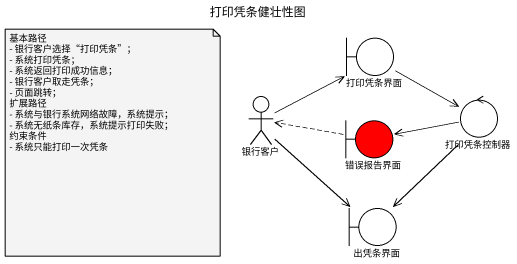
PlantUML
@startuml
title 打印凭条健壮性图
boundary 打印凭条界面
actor 银行客户
control 打印凭条控制器
boundary 错误报告界面 #FF0000
boundary 出凭条界面
打印凭条界面 -right-> 打印凭条控制器
银行客户 -up-> 打印凭条界面
银行客户 --> 出凭条界面
打印凭条控制器 -left-> 错误报告界面
打印凭条控制器 --> 出凭条界面
错误报告界面 .left.> 银行客户
note as N1
  基本路径
  - 银行客户选择“打印凭条”；
  - 系统打印凭条；
  - 系统返回打印成功信息；
  - 银行客户取走凭条；
  - 页面跳转；
  扩展路径
  - 系统与银行系统网络故障，系统提示；
  - 系统无纸条库存，系统提示打印失败；
  约束条件
  - 系统只能打印一次凭条
end note
@enduml
